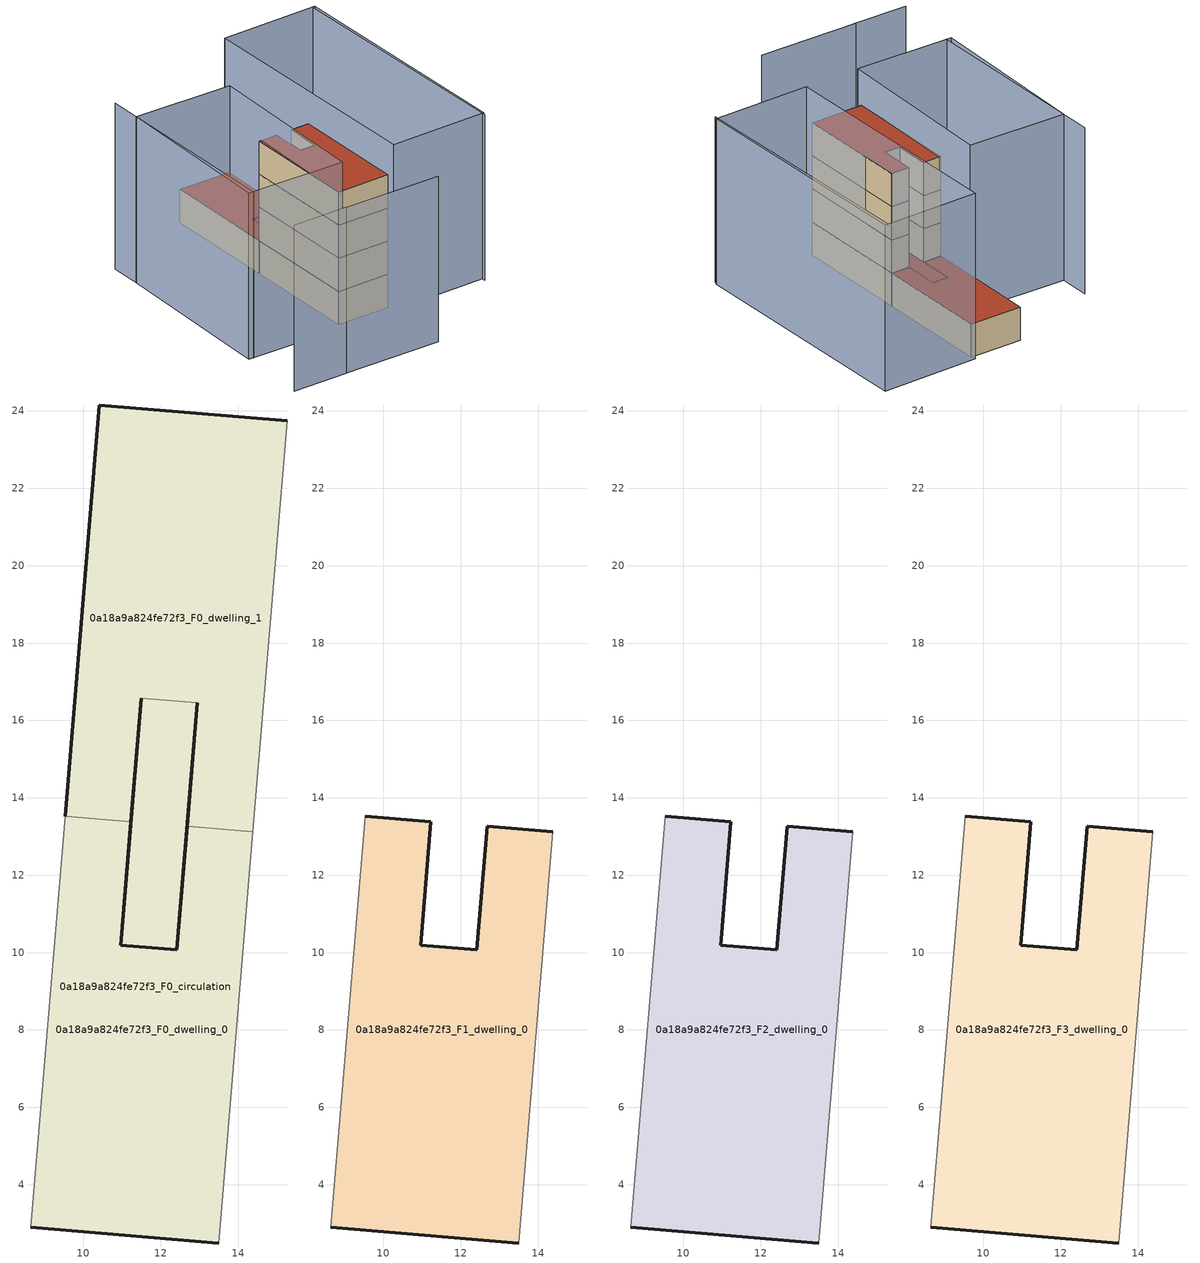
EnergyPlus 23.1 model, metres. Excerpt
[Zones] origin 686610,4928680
0a18a9a824fe72f3_F0_dwelling_0
 floor ground (EU_floor_Construction): 14.38,13.12 13.49,2.49 8.64,2.9 9.53,13.52 11.22,13.38 10.96,10.19 12.41,10.07 12.68,13.26 z0; 12.95,16.45 12.68,13.26 12.41,10.07 10.96,10.19 11.49,16.57 z0
 wall outside (EU_wall_Construction): 12.68,13.26 12.41,10.07 10.96,10.19 11.22,13.38 / 8.64,2.9 13.49,2.49 z0:3
 wall adiabatic (EU_wall_Construction): 13.49,2.49 14.38,13.12 / 9.53,13.52 8.64,2.9 z0:3
 wall to 0a18a9a824fe72f3_F0_dwelling_1 (EU_wall_Construction): 14.38,13.12 12.68,13.26 / 11.22,13.38 9.53,13.52 z0:3
 roof outside (EU_floor_Construction): 12.95,16.45 12.68,13.26 12.41,10.07 10.96,10.19 11.49,16.57 z3
0a18a9a824fe72f3_F0_dwelling_1
 floor ground (EU_floor_Construction): 12.95,16.45 12.68,13.26 12.41,10.07 10.96,10.19 11.49,16.57 z0; 15.26,23.75 14.38,13.12 12.68,13.26 12.95,16.45 11.49,16.57 11.22,13.38 9.53,13.52 10.41,24.15 z0
 wall outside (EU_wall_Construction): 15.26,23.75 10.41,24.15 9.53,13.52 / 11.22,13.38 11.49,16.57 / 12.95,16.45 12.68,13.26 z0:3
 wall adiabatic (EU_wall_Construction): 14.38,13.12 15.26,23.75 z0:3
 wall to 0a18a9a824fe72f3_F0_circulation (EU_wall_Construction): 11.49,16.57 12.95,16.45 z0:3
 roof outside (EU_roof_Construction): 14.38,13.12 15.26,23.75 10.41,24.15 9.53,13.52 11.22,13.38 11.49,16.57 12.95,16.45 12.68,13.26 z3; 12.41,10.07 12.68,13.26 12.95,16.45 11.49,16.57 10.96,10.19 z3
0a18a9a824fe72f3_F0_circulation
 floor ground (EU_floor_Construction): 14.38,13.12 13.49,2.49 8.64,2.9 9.53,13.52 11.22,13.38 10.96,10.19 12.41,10.07 12.68,13.26 z0; 12.95,16.45 12.68,13.26 12.41,10.07 10.96,10.19 11.49,16.57 z0; 15.26,23.75 14.38,13.12 12.68,13.26 12.95,16.45 11.49,16.57 11.22,13.38 9.53,13.52 10.41,24.15 z0
 wall outside (EU_wall_Construction): 11.49,16.57 10.96,10.19 12.41,10.07 12.95,16.45 z0:3
 roof outside (EU_roof_Construction): 12.41,10.07 12.68,13.26 12.95,16.45 11.49,16.57 10.96,10.19 z3; 13.49,2.49 14.38,13.12 12.68,13.26 12.41,10.07 10.96,10.19 11.22,13.38 9.53,13.52 8.64,2.9 z3; 14.38,13.12 15.26,23.75 10.41,24.15 9.53,13.52 11.22,13.38 11.49,16.57 12.95,16.45 12.68,13.26 z3
0a18a9a824fe72f3_F1_dwelling_0
 floor to 0a18a9a824fe72f3_F0_dwelling_0 (EU_floor_Construction): 14.38,13.12 13.49,2.49 8.64,2.9 9.53,13.52 11.22,13.38 10.96,10.19 12.41,10.07 12.68,13.26 z3
 wall outside (EU_wall_Construction): 14.38,13.12 12.68,13.26 12.41,10.07 10.96,10.19 11.22,13.38 9.53,13.52 / 8.64,2.9 13.49,2.49 z3:6
 wall adiabatic (EU_wall_Construction): 13.49,2.49 14.38,13.12 / 9.53,13.52 8.64,2.9 z3:6
0a18a9a824fe72f3_F2_dwelling_0
 floor to 0a18a9a824fe72f3_F1_dwelling_0 (EU_floor_Construction): 14.38,13.12 13.49,2.49 8.64,2.9 9.53,13.52 11.22,13.38 10.96,10.19 12.41,10.07 12.68,13.26 z6
 wall outside (EU_wall_Construction): 14.38,13.12 12.68,13.26 12.41,10.07 10.96,10.19 11.22,13.38 9.53,13.52 / 8.64,2.9 13.49,2.49 z6:9
 wall adiabatic (EU_wall_Construction): 13.49,2.49 14.38,13.12 / 9.53,13.52 8.64,2.9 z6:9
0a18a9a824fe72f3_F3_dwelling_0
 floor to 0a18a9a824fe72f3_F2_dwelling_0 (EU_floor_Construction): 14.38,13.12 13.49,2.49 8.64,2.9 9.53,13.52 11.22,13.38 10.96,10.19 12.41,10.07 12.68,13.26 z9
 wall outside (EU_wall_Construction): 14.38,13.12 12.68,13.26 12.41,10.07 10.96,10.19 11.22,13.38 9.53,13.52 / 8.64,2.9 13.49,2.49 z9:12
 wall adiabatic (EU_wall_Construction): 13.49,2.49 14.38,13.12 / 9.53,13.52 8.64,2.9 z9:12
 roof outside (EU_roof_Construction): 13.49,2.49 14.38,13.12 12.68,13.26 12.41,10.07 10.96,10.19 11.22,13.38 9.53,13.52 8.64,2.9 z12
shading: -1.36,-3.13 3.73,-3.64 / 3.51,-3.6 12.69,-4.49 / 22.29,0.82 23.84,23.33 / 1.41,21.66 -0.12,3.16 / -0.54,3.28 1.17,18.83 / 1.17,18.83 10.2,17.84 / 10.2,17.84 8.49,2.28 / 8.49,2.28 -0.54,3.28 / 13.53,1.81 15.2,24.13 / 15.2,24.13 24.13,23.47 / 24.13,23.47 22.46,1.14 / 22.46,1.14 13.53,1.81 z0:15
[Building]
EU S2 Campaign: North Axis=0; Terrain=City; Solar Distribution=FullExterior
[Site:Location]
Bologna: Latitude=44.5; Longitude=11.25; Time Zone=1; Elevation=37
[SizingPeriod:WeatherFileDays]
AnnualSizingPeriod: Begin Month=1; Begin Day of Month=1; End Month=12; End Day of Month=31; Day of Week for Start Day=Monday; Use Weather File Daylight Saving Period=No; Use Weather File Rain and Snow Indicators=No
[MATERIAL]
EU_InternalMass_Material: Roughness=MediumRough; Thickness=0.1; Conductivity=1; Density=1800; Specific Heat=900; Thermal Absorptance=0.9; Solar Absorptance=0.7; Visible Absorptance=0.7
[MATERIAL:NOMASS] Roughness=MediumRough; Thermal Absorptance=0.9; Solar Absorptance=0.7; Visible Absorptance=0.7
Name | Thermal Resistance
EU_wall_NoMass | 0.937881
EU_roof_NoMass | 0.548572
EU_floor_NoMass | 0.71348
[CONSTRUCTION]
EU_wall_Construction: EU_wall_NoMass
EU_roof_Construction: EU_roof_NoMass
EU_floor_Construction: EU_floor_NoMass
EU_InternalMass_Construction: EU_InternalMass_Material
[ZONE] Type=1; Multiplier=1; Ceiling Height=autocalculate; Floor Area=autocalculate; Part of Total Floor Area=Yes
Name | Volume
0a18a9a824fe72f3_F0_dwelling_0 | 169.805
0a18a9a824fe72f3_F1_dwelling_0; 0a18a9a824fe72f3_F2_dwelling_0; 0a18a9a824fe72f3_F3_dwelling_0 | 141.762
0a18a9a824fe72f3_F0_dwelling_1 | 169.802
0a18a9a824fe72f3_F0_circulation | 311.566
[INTERNALMASS] Construction=EU_InternalMass_Construction
Name | Zone or ZoneList | Surface Area
0a18a9a824fe72f3_F0_dwelling_0_EU_InternalMass | 0a18a9a824fe72f3_F0_dwelling_0 | 47.2542
0a18a9a824fe72f3_F0_dwelling_1_EU_InternalMass | 0a18a9a824fe72f3_F0_dwelling_1 | 47.2542
0a18a9a824fe72f3_F1_dwelling_0_EU_InternalMass | 0a18a9a824fe72f3_F1_dwelling_0 | 103.855
0a18a9a824fe72f3_F2_dwelling_0_EU_InternalMass | 0a18a9a824fe72f3_F2_dwelling_0 | 103.855
0a18a9a824fe72f3_F3_dwelling_0_EU_InternalMass | 0a18a9a824fe72f3_F3_dwelling_0 | 103.855
[OTHEREQUIPMENT] Fuel Type=Electricity; Design Level Calculation Method=Watts/Area; Power per Zone Floor Area=1; Fraction Latent=0; Fraction Radiant=0; Fraction Lost=0; Carbon Dioxide Generation Rate=0; EndUse Subcategory=EU_Step8_InternalGains
Name | Zone or ZoneList or Space or SpaceList | Schedule
EU_Step8_InternalGain_0a18a9a824fe72f3_F0_dwelling_0_f000 | 0a18a9a824fe72f3_F0_dwelling_0 | EU_Step8_GainSchedule_0a18a9a824fe72f3_F0_dwelling_0_f000
EU_Step8_InternalGain_0a18a9a824fe72f3_F0_dwelling_1_f000 | 0a18a9a824fe72f3_F0_dwelling_1 | EU_Step8_GainSchedule_0a18a9a824fe72f3_F0_dwelling_1_f000
EU_Step8_InternalGain_0a18a9a824fe72f3_F1_dwelling_0_f000 | 0a18a9a824fe72f3_F1_dwelling_0 | EU_Step8_GainSchedule_0a18a9a824fe72f3_F1_dwelling_0_f000
EU_Step8_InternalGain_0a18a9a824fe72f3_F2_dwelling_0_f000 | 0a18a9a824fe72f3_F2_dwelling_0 | EU_Step8_GainSchedule_0a18a9a824fe72f3_F2_dwelling_0_f000
EU_Step8_InternalGain_0a18a9a824fe72f3_F3_dwelling_0_f000 | 0a18a9a824fe72f3_F3_dwelling_0 | EU_Step8_GainSchedule_0a18a9a824fe72f3_F3_dwelling_0_f000
[ZONEINFILTRATION:DESIGNFLOWRATE]
EU_Circulation_Infiltration_0a18a9a824fe72f3_F0_circulation: Zone or ZoneList or Space or SpaceList=0a18a9a824fe72f3_F0_circulation; Schedule=EU_AlwaysOn; Design Flow Rate Calculation Method=Flow/Area; Flow Rate per Floor Area=0.0005; Constant Term Coefficient=1; Temperature Term Coefficient=0; Velocity Term Coefficient=0; Velocity Squared Term Coefficient=0
[ZONEVENTILATION:DESIGNFLOWRATE] Schedule=EU_AlwaysOn; Design Flow Rate Calculation Method=AirChanges/Hour; Air Changes per Hour=0.687892; Ventilation Type=Natural; Fan Pressure Rise=0; Fan Total Efficiency=1; Constant Term Coefficient=1; Temperature Term Coefficient=0; Velocity Term Coefficient=0; Velocity Squared Term Coefficient=0; Minimum Indoor Temperature=-100; Maximum Indoor Temperature=100; Delta Temperature=-100; Minimum Outdoor Temperature=-100; Maximum Outdoor Temperature=100; Maximum Wind Speed=40
Name | Zone or ZoneList or Space or SpaceList
EU_ConstantAir_0a18a9a824fe72f3_F0_dwelling_0 | 0a18a9a824fe72f3_F0_dwelling_0
EU_ConstantAir_0a18a9a824fe72f3_F0_dwelling_1 | 0a18a9a824fe72f3_F0_dwelling_1
EU_ConstantAir_0a18a9a824fe72f3_F1_dwelling_0 | 0a18a9a824fe72f3_F1_dwelling_0
EU_ConstantAir_0a18a9a824fe72f3_F2_dwelling_0 | 0a18a9a824fe72f3_F2_dwelling_0
EU_ConstantAir_0a18a9a824fe72f3_F3_dwelling_0 | 0a18a9a824fe72f3_F3_dwelling_0
[HVACTEMPLATE:THERMOSTAT] Constant Heating Setpoint=20; Constant Cooling Setpoint=50
EU_HeatOnly_0a18a9a824fe72f3_F0_dwelling_0; EU_HeatOnly_0a18a9a824fe72f3_F0_dwelling_1; EU_HeatOnly_0a18a9a824fe72f3_F1_dwelling_0; EU_HeatOnly_0a18a9a824fe72f3_F2_dwelling_0; EU_HeatOnly_0a18a9a824fe72f3_F3_dwelling_0
[HVACTEMPLATE:ZONE:IDEALLOADSAIRSYSTEM] System Availability Schedule=EU_AlwaysOn; Maximum Heating Supply Air Temperature=50; Minimum Cooling Supply Air Temperature=13; Maximum Heating Supply Air Humidity Ratio=0.0156; Minimum Cooling Supply Air Humidity Ratio=0.0077; Heating Limit=NoLimit; Cooling Limit=NoLimit; Heating Availability Schedule=EU_AlwaysOn; Cooling Availability Schedule=EU_CoolingOff; Dehumidification Control Type=ConstantSensibleHeatRatio; Cooling Sensible Heat Ratio=0.7; Dehumidification Setpoint=60; Humidification Control Type=None; Humidification Setpoint=30; Outdoor Air Method=None; Outdoor Air Flow Rate per Person=0.00944; Outdoor Air Flow Rate per Zone Floor Area=0; Outdoor Air Flow Rate per Zone=0; Demand Controlled Ventilation Type=None; Outdoor Air Economizer Type=NoEconomizer; Heat Recovery Type=None; Sensible Heat Recovery Effectiveness=0.7; Latent Heat Recovery Effectiveness=0.65
Name | Template Thermostat
0a18a9a824fe72f3_F0_dwelling_0 | EU_HeatOnly_0a18a9a824fe72f3_F0_dwelling_0
0a18a9a824fe72f3_F0_dwelling_1 | EU_HeatOnly_0a18a9a824fe72f3_F0_dwelling_1
0a18a9a824fe72f3_F1_dwelling_0 | EU_HeatOnly_0a18a9a824fe72f3_F1_dwelling_0
0a18a9a824fe72f3_F2_dwelling_0 | EU_HeatOnly_0a18a9a824fe72f3_F2_dwelling_0
0a18a9a824fe72f3_F3_dwelling_0 | EU_HeatOnly_0a18a9a824fe72f3_F3_dwelling_0
[SIZING:ZONE] Zone Cooling Design Supply Air Temperature Input Method=SupplyAirTemperature; Zone Cooling Design Supply Air Temperature=13; Zone Heating Design Supply Air Temperature Input Method=SupplyAirTemperature; Zone Heating Design Supply Air Temperature=50; Zone Cooling Design Supply Air Humidity Ratio=0.008; Zone Heating Design Supply Air Humidity Ratio=0.008; Cooling Design Air Flow Method=DesignDay; Cooling Design Air Flow Rate=0; Cooling Minimum Air Flow per Zone Floor Area=0.000762; Cooling Minimum Air Flow=0; Cooling Minimum Air Flow Fraction=0.2; Heating Design Air Flow Method=DesignDay; Heating Design Air Flow Rate=0; Heating Maximum Air Flow per Zone Floor Area=0.002032; Heating Maximum Air Flow=0.141576; Heating Maximum Air Flow Fraction=0.3; Account for Dedicated Outdoor Air System=No; Dedicated Outdoor Air System Control Strategy=NeutralSupplyAir; Dedicated Outdoor Air Low Setpoint Temperature for Design=autosize; Dedicated Outdoor Air High Setpoint Temperature for Design=autosize; Zone Load Sizing Method=Sensible Load Only No Latent Load; Zone Latent Cooling Design Supply Air Humidity Ratio Input Method=HumidityRatioDifference; Zone Cooling Design Supply Air Humidity Ratio Difference=0.005; Zone Latent Heating Design Supply Air Humidity Ratio Input Method=HumidityRatioDifference; Zone Humidification Design Supply Air Humidity Ratio Difference=0.005
0a18a9a824fe72f3_F0_dwelling_0; 0a18a9a824fe72f3_F0_dwelling_1; 0a18a9a824fe72f3_F1_dwelling_0; 0a18a9a824fe72f3_F2_dwelling_0; 0a18a9a824fe72f3_F3_dwelling_0
[SCHEDULE:CONSTANT]
Name | Hourly Value
EU_AlwaysOn | 1
EU_CoolingOff | 0
[SCHEDULE:FILE] Column Number=1; Rows to Skip at Top=0; Number of Hours of Data=8760; Column Separator=Comma; Interpolate to Timestep=No; Minutes per Item=60; Adjust Schedule for Daylight Savings=Yes
Name | File
EU_Step8_GainSchedule_0a18a9a824fe72f3_F0_dwelling_0_f000 | ../../schedules/0a18a9a824fe72f3/0a18a9a824fe72f3_F0_dwelling_0_f000_gain.csv
EU_Step8_GainSchedule_0a18a9a824fe72f3_F0_dwelling_1_f000 | ../../schedules/0a18a9a824fe72f3/0a18a9a824fe72f3_F0_dwelling_1_f000_gain.csv
EU_Step8_GainSchedule_0a18a9a824fe72f3_F1_dwelling_0_f000 | ../../schedules/0a18a9a824fe72f3/0a18a9a824fe72f3_F1_dwelling_0_f000_gain.csv
EU_Step8_GainSchedule_0a18a9a824fe72f3_F2_dwelling_0_f000 | ../../schedules/0a18a9a824fe72f3/0a18a9a824fe72f3_F2_dwelling_0_f000_gain.csv
EU_Step8_GainSchedule_0a18a9a824fe72f3_F3_dwelling_0_f000 | ../../schedules/0a18a9a824fe72f3/0a18a9a824fe72f3_F3_dwelling_0_f000_gain.csv
